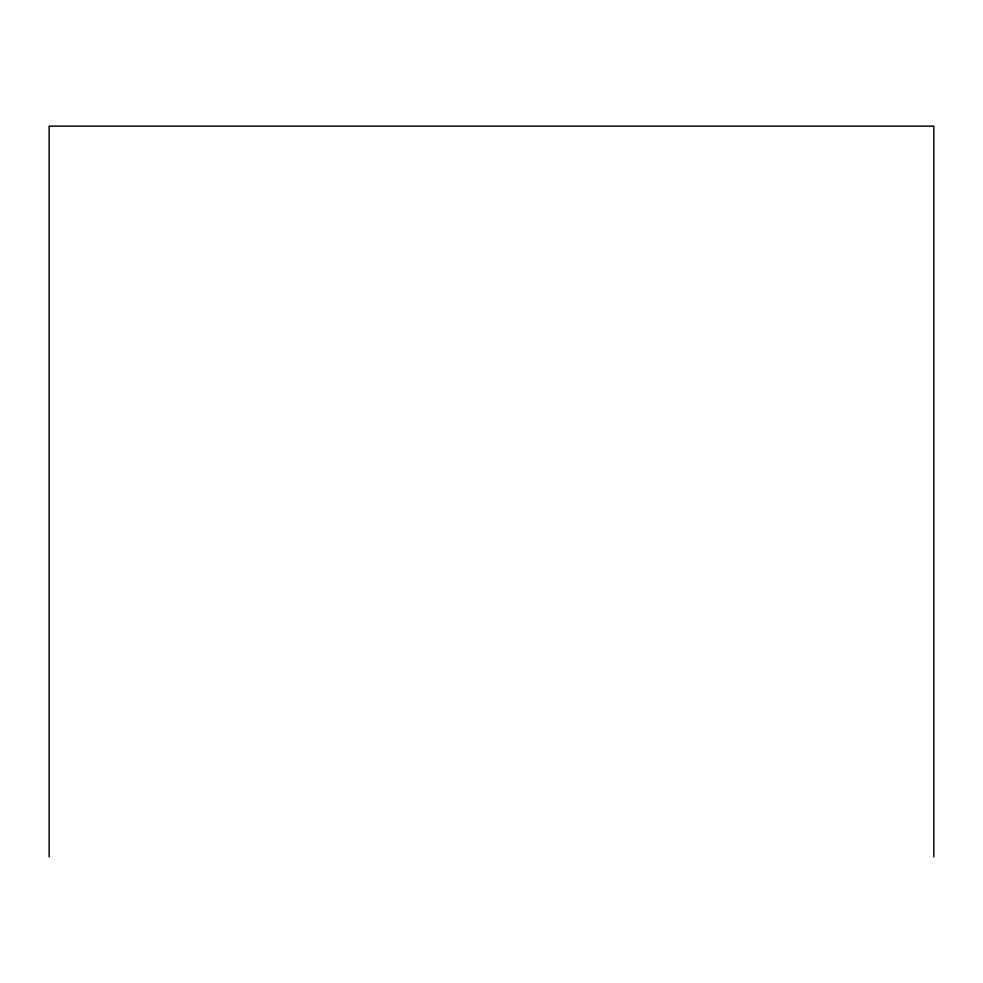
<?xml version="1.0" encoding="UTF-8"?>
<svg xmlns="http://www.w3.org/2000/svg" width="983" height="983" viewBox="0 0 983 983"><rect width="100%" height="100%" fill="white"/><g stroke="black" fill="none" stroke-linecap="round" stroke-linejoin="round"><path stroke-width="1.47" d="M933.85 856.857L933.85 126.143L49.15 126.143L49.15 856.857"/></g></svg>
